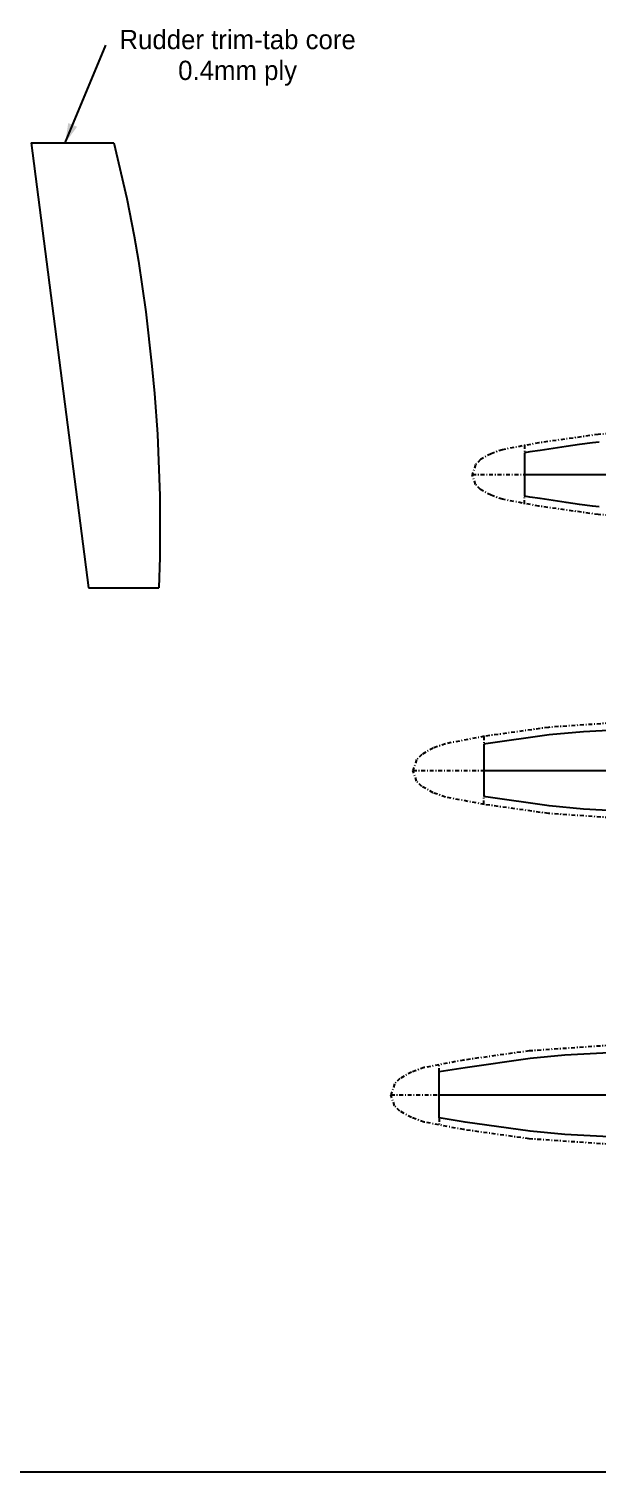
# Model space of a CAD drawing. Extents: x -1638 to 412, y -412 to 1290.
# Drawn here: x -1214.4 to -1140.7, y -391.8 to -204.6 of the extents above; entities that cross this region are included whole.
import ezdxf
from ezdxf.enums import TextEntityAlignment as Align

# ---------------------------------------------------------------- set-up
doc = ezdxf.new("R2010")
doc.units = 0
doc.linetypes.add('DASHDOT', pattern=[1, 0.5, -0.25, 0, -0.25])
for name, color, linetype in [('4', 7, 'CONTINUOUS'), ('6', 7, 'CONTINUOUS'), ('7', 7, 'CONTINUOUS'), ('8', 7, 'CONTINUOUS')]:
    doc.layers.add(name, color=color, linetype=linetype)
doc.styles.add('txt', font='TXT', dxfattribs={"height": 0.2})

# ---------------------------------------------------------------- blocks, each defined once
blk = doc.blocks.new('*D124')
at = {"layer": '7', "color": 215, "linetype": 'CONTINUOUS'}
blk.add_line((0, 0), (5.2412, 12.6759), dxfattribs=at)
blk.add_solid([(1.5328, 2.0715), (0, 0), (0.3777, 2.5491)], dxfattribs=at)

msp = doc.modelspace()

# ---------------------------------------------------------------- linework, layer by layer
at = {"layer": '4', "color": 5, "linetype": 'CONTINUOUS'}
for p, q in [((-1214.1058, -219.3588), (-1206.6704, -277.1007)), ((-1214.1058, -219.3588), (-1203.4032, -219.3588)), ((-1150.108, -259.5793), (-1150.108, -265.2141)), ((-1150.108, -262.3967), (-1083.9542, -262.3967)), ((-1206.6704, -277.1007), (-1197.561, -277.1007)), ((-1155.3858, -297.3854), (-1155.3858, -304.1876)), ((-1155.3858, -300.7865), (-1083.9542, -300.7865)), ((-1161.172, -345.8525), (-1161.172, -339.8991)), ((-1161.172, -342.8758), (-1083.9542, -342.8758))]:
    msp.add_line(p, q, dxfattribs=at)
at = {"layer": '4', "color": 155, "linetype": 'DASHDOT'}
for p, q in [((-1150.108, -258.5651), (-1150.108, -259.5793)), ((-1156.9066, -262.3967), (-1150.108, -262.3967)), ((-1150.108, -266.2283), (-1150.108, -265.2141)), ((-1155.3858, -296.3744), (-1155.3858, -297.3854)), ((-1164.6012, -300.7865), (-1155.3858, -300.7865)), ((-1155.3858, -305.1986), (-1155.3858, -304.1876)), ((-1161.172, -339.8991), (-1161.172, -338.8793)), ((-1167.4594, -342.8758), (-1161.172, -342.8758)), ((-1161.172, -345.8525), (-1161.172, -346.8723))]:
    msp.add_line(p, q, dxfattribs=at)
at = {"layer": '4', "color": 5, "linetype": 'CONTINUOUS'}
for points in [[(-1203.4032, -219.3588), (-1201.707543, -226.599681), (-1200.762617, -231.469456), (-1200.20662, -234.731171), (-1199.252798, -241.282668), (-1198.441059, -248.334187), (-1198.117696, -251.868067), (-1197.740252, -257.176073), (-1197.426794, -265.147212), (-1197.432664, -273.118634), (-1197.561, -277.1007)], [(-1140.447053, -258.196484), (-1141.299991, -258.299159), (-1143.002106, -258.523794), (-1144.70016, -258.766603), (-1148.088652, -259.270558), (-1149.438743, -259.471688), (-1150.108, -259.5793)], [(-1140.447053, -266.596916), (-1141.299991, -266.494241), (-1143.002106, -266.269606), (-1144.70016, -266.026797), (-1148.088652, -265.522842), (-1149.438743, -265.321712), (-1150.108, -265.2141)], [(-1083.9542, -295.7239), (-1085.188896, -295.656979), (-1090.496642, -295.428562), (-1101.126637, -295.13921), (-1112.060466, -294.912109), (-1117.524902, -294.881256), (-1122.88579, -294.943887), (-1133.600921, -295.28363), (-1142.484703, -295.769417), (-1146.896485, -296.190544), (-1155.124819, -297.347133), (-1155.3858, -297.3854)], [(-1083.9542, -305.8491), (-1085.188896, -305.916021), (-1090.496642, -306.144438), (-1101.126637, -306.43379), (-1112.060466, -306.660891), (-1117.524902, -306.691744), (-1122.88579, -306.629113), (-1133.600921, -306.28937), (-1142.484703, -305.803583), (-1146.896485, -305.382456), (-1155.124819, -304.225867), (-1155.3858, -304.1876)], [(-1083.9542, -337.7637), (-1086.446709, -337.623127), (-1091.861543, -337.390102), (-1102.705998, -337.094935), (-1113.860395, -336.863273), (-1119.435082, -336.831805), (-1124.904163, -336.895706), (-1135.835754, -337.242303), (-1144.899271, -337.737869), (-1149.400332, -338.167475), (-1157.795622, -339.347445), (-1161.172, -339.8991)], [(-1083.9542, -347.9879), (-1086.446709, -348.128473), (-1091.861543, -348.361498), (-1102.705998, -348.656665), (-1113.860395, -348.888327), (-1119.435082, -348.919795), (-1124.904163, -348.855894), (-1135.835754, -348.509297), (-1144.899271, -348.013731), (-1149.400332, -347.584125), (-1157.795622, -346.404155), (-1161.172, -345.8525)]]:
    msp.add_lwpolyline(points, dxfattribs=at)
at = {"layer": '4', "color": 155, "linetype": 'DASHDOT'}
for points in [[(-1080.9542, -256.8208), (-1083.064867, -256.70236), (-1097.901931, -256.220276), (-1113.166901, -255.980232), (-1128.146545, -256.355442), (-1140.558311, -257.202181), (-1148.262088, -258.284995), (-1152.969934, -259.181817), (-1154.461922, -259.706843), (-1155.823326, -260.467729), (-1156.454409, -261.088561), (-1156.9066, -262.3967)], [(-1080.9542, -267.9726), (-1083.064867, -268.09104), (-1097.901931, -268.573124), (-1113.166901, -268.813168), (-1128.146545, -268.437958), (-1140.558311, -267.591219), (-1148.262088, -266.508405), (-1152.969934, -265.611583), (-1154.461922, -265.086557), (-1155.823326, -264.325671), (-1156.454409, -263.704839), (-1156.9066, -262.3967)], [(-1080.9542, -294.9067), (-1085.135121, -294.658327), (-1101.10227, -294.139511), (-1117.529904, -293.881188), (-1133.650602, -294.284968), (-1147.007717, -295.196247), (-1155.298274, -296.361535), (-1160.364758, -297.326679), (-1161.970359, -297.891691), (-1163.435386, -298.710565), (-1164.114556, -299.378683), (-1164.6012, -300.7865)], [(-1080.9542, -306.6663), (-1085.135121, -306.914673), (-1101.10227, -307.433489), (-1117.529904, -307.691812), (-1133.650602, -307.288032), (-1147.007717, -306.376753), (-1155.298274, -305.211465), (-1160.364758, -304.246321), (-1161.970359, -303.681309), (-1163.435386, -302.862435), (-1164.114556, -302.194317), (-1164.6012, -300.7865)], [(-1080.9542, -336.9578), (-1086.392678, -336.624461), (-1102.681489, -336.095235), (-1119.440051, -335.831737), (-1135.885434, -336.24364), (-1149.511574, -337.173199), (-1157.969023, -338.361906), (-1163.137517, -339.346455), (-1164.775487, -339.922804), (-1166.270138, -340.75812), (-1166.963026, -341.439693), (-1167.4594, -342.8758)], [(-1080.9542, -348.7938), (-1086.392678, -349.127139), (-1102.681489, -349.656365), (-1119.440051, -349.919863), (-1135.885434, -349.50796), (-1149.511574, -348.578401), (-1157.969023, -347.389694), (-1163.137517, -346.405145), (-1164.775487, -345.828796), (-1166.270138, -344.99348), (-1166.963026, -344.311907), (-1167.4594, -342.8758)]]:
    msp.add_lwpolyline(points, dxfattribs=at)
at = {"layer": '6', "color": 202, "linetype": 'CONTINUOUS'}
msp.add_line((-469.4576, -391.8181), (-1618.4576, -391.8181), dxfattribs=at)

# ---------------------------------------------------------------- block references
at = {"layer": '7', "color": 215, "linetype": 'CONTINUOUS'}
msp.add_blockref('*D124', (-1209.685, -219.3588), dxfattribs=at)

# ---------------------------------------------------------------- texts
at = {"layer": '8', "color": 250, "linetype": 'CONTINUOUS', "style": 'txt'}
for s, p in [('Rudder trim-tab core', (-1187.333, -204.718)), ('0.4mm ply', (-1187.333, -208.718))]:
    msp.add_text(s, height=2.5, dxfattribs=at).set_placement(p, align=Align.TOP_CENTER)

doc.saveas('drawing.dxf')
